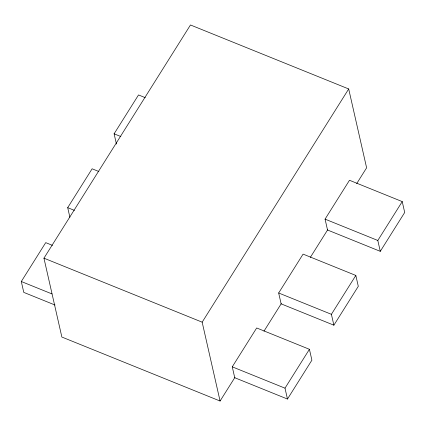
<?xml version="1.0" encoding="UTF-8"?>
<svg xmlns="http://www.w3.org/2000/svg" width="426" height="426" viewBox="0 0 426 426"><rect width="100%" height="100%" fill="white"/><g stroke="black" fill="none" stroke-linecap="round" stroke-linejoin="round"><path stroke-width="0.64" d="M55.05 305.037L23.771 292.385L21.3 281.511L45.72 242.639L52.467 245.371M69.885 217.255L67.702 207.659L92.123 168.792L98.869 171.518M116.431 144.047L114.104 133.807L138.53 94.939L145.271 97.666M234.944 377.372L220.077 401.031L61.861 337.041L43.942 258.177L190.475 24.969L348.697 88.959L366.616 167.823L356.7 183.595M220.077 401.031L202.164 322.173L348.697 88.959M232.261 366.834L256.681 327.967L309.425 349.299L311.896 360.172L287.47 399.045L234.731 377.713L232.261 366.834L284.999 388.166L287.47 399.045M278.663 292.987L303.088 254.114L355.827 275.446L358.298 286.325L333.877 325.192L281.133 303.86L278.663 292.987L331.401 314.313L333.877 325.192M325.065 219.134L349.49 180.267L402.229 201.594L404.7 212.473L380.28 251.34L327.535 230.013L325.065 219.134L377.809 240.466L380.28 251.34M263.971 331.183L281.314 303.578M310.336 257.389L327.679 229.784M284.999 388.166L309.425 349.299M331.401 314.313L355.827 275.446M377.809 240.466L402.229 201.594M114.104 133.807L120.851 136.538M67.702 207.659L74.449 210.385M43.942 258.177L202.164 322.173M21.3 281.511L51.961 293.913"/></g></svg>
